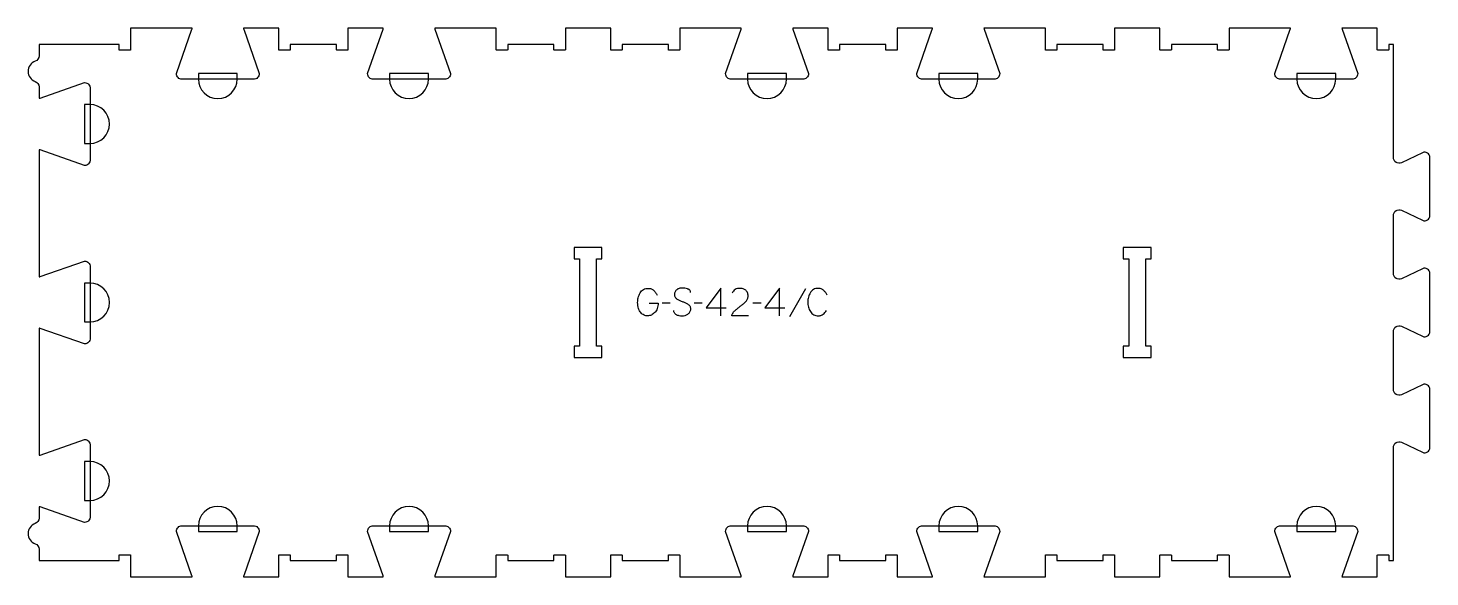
# Model space of a CAD drawing. Extents: x 0 to 1532, y 0 to 600.
import ezdxf

# ---------------------------------------------------------------- set-up
doc = ezdxf.new("R2010")
doc.units = 0
for name, color, linetype in [('1_ANYTOOL_1MMDEEP_LABELS_S', 2, 'CONTINUOUS'), ('3_ANYTOOL_CUTTHROUGH_INSID', 4, 'CONTINUOUS'), ('4_ANYTOOL_CUTTHROUGH_OUTSI', 5, 'CONTINUOUS'), ('5_ANYTOOL_HALF_MILL_9MM_IN', 3, 'CONTINUOUS')]:
    doc.layers.add(name, color=color, linetype=linetype)

msp = doc.modelspace()

# ---------------------------------------------------------------- linework, layer by layer
at = {"layer": '1_ANYTOOL_1MMDEEP_LABELS_S'}
for p, q in [((849.201323, 314.729001), (832.015608, 283.957572)), ((701.472751, 299.086144), (692.687037, 299.00043)), ((736.529894, 299.086144), (727.74418, 299.00043)), ((740.815608, 293.857572), (762.587037, 293.857572)), ((800.729894, 299.086144), (791.94418, 299.00043)), ((805.015608, 293.857572), (826.787037, 293.857572))]:
    msp.add_line(p, q, dxfattribs=at)
for points in [[(678.587037, 299.00043), (688.358466, 298.957572, -0.031732), (688.090355, 295.95017, -0.048764), (687.345966, 293.032572, -0.050291), (686.236253, 290.722065, -0.060119), (684.651323, 288.714715, -0.036578), (682.919303, 287.228299, -0.050793), (680.960251, 286.068287, -0.051881), (679.007234, 285.400542, -0.053919), (676.958466, 285.157572, -0.055881), (674.923318, 285.364516, -0.055271), (672.983466, 286.014715, -0.05403), (671.05749, 287.173909, -0.038531), (669.372751, 288.671858, -0.067281), (667.825038, 290.782872, -0.049165), (666.801323, 293.204001, -0.047412), (666.128396, 296.40792, -0.028075), (665.94418, 299.686144, -0.03109), (666.111706, 302.377723, -0.031496), (666.613823, 305.027215, -0.031425), (667.464695, 307.65546, -0.02824), (668.622751, 310.164715, -0.064555), (670.151555, 312.31624, -0.078906), (672.217394, 313.941501, -0.076878), (674.840995, 314.916051, -0.050594), (677.64418, 315.20043, -0.039946), (679.303741, 315.067633, -0.052714), (680.90668, 314.632572, -0.053511), (682.289877, 313.917238, -0.05153), (683.49418, 312.929001, -0.040443), (685.534404, 310.505859, -0.04035), (687.158466, 307.786144)], [(723.715608, 310.614715, 0.071867), (723.522495, 311.951322, 0.100684), (722.895966, 313.132572, 0.047558), (722.421412, 313.609023, 0.038563), (721.871412, 313.997751, 0.037928), (721.174224, 314.345219, 0.026634), (720.437037, 314.60043, 0.028461), (717.413704, 315.286412, 0.041577), (714.329894, 315.543287, 0.036938), (712.827534, 315.432147, 0.041531), (711.362037, 315.08793, 0.041583), (709.98466, 314.510721, 0.038125), (708.715608, 313.721858, 0.057611), (707.645456, 312.729954, 0.065808), (706.851323, 311.509358, 0.06469), (706.373827, 310.049803, 0.046778), (706.229894, 308.514715, 0.052235), (706.39225, 306.964873, 0.075448), (706.937037, 305.514715, 0.076671), (707.853129, 304.341663, 0.061023), (709.058466, 303.457572, 0.021951), (712.08732, 301.930227, 0.018213), (715.229894, 300.65043, -0.02405), (718.331379, 299.344967, -0.02981), (721.272751, 297.714715, -0.068439), (722.414053, 296.748785, -0.079282), (723.222751, 295.496858, -0.076308), (723.647751, 293.918176, -0.047772), (723.672751, 292.271858, -0.046243), (723.379517, 290.590899, -0.06359), (722.729894, 289.020072, -0.064671), (721.75707, 287.735883, -0.057073), (720.501323, 286.721858, -0.067522), (717.533014, 285.358948, -0.070793), (714.308466, 284.857572, -0.064027), (711.16945, 285.220088, -0.070447), (708.24418, 286.40043, -0.054374), (707.085763, 287.250062, -0.074742), (706.187037, 288.361144, -0.075199), (705.66403, 289.667522, -0.057737), (705.501323, 291.071858)], [(787.015608, 285.243287), (768.715608, 285.286144, -0.034491), (769.378387, 287.033476, -0.037732), (770.285251, 288.666501, -0.037744), (771.424546, 290.141137, -0.03482), (772.765608, 291.436144, -0.00859), (775.724833, 293.834727, -0.008791), (778.765608, 296.129001, 0.020588), (781.584897, 298.362444, 0.025206), (784.187037, 300.843287, 0.046908), (785.207632, 302.144529, 0.051091), (785.954894, 303.618287, 0.050722), (786.403627, 305.266461, 0.041139), (786.54418, 306.971858, 0.039396), (786.401535, 308.779444, 0.058519), (785.912037, 310.518287, 0.060358), (785.121479, 311.925403, 0.061397), (784.015608, 313.10043, 0.048006), (782.659651, 314.022389, 0.045901), (781.154894, 314.67543, 0.045216), (779.414833, 315.077989, 0.034258), (777.629894, 315.20043, 0.055622), (774.995324, 314.906442, 0.079896), (772.551323, 313.92543, 0.080617), (770.581935, 312.259729, 0.060287), (769.14418, 310.10043)], [(872.815608, 307.70043, 0.059291), (871.279448, 310.629846, 0.066881), (869.065608, 313.079001, 0.04529), (867.748623, 314.002878, 0.046757), (866.285251, 314.670072, 0.04633), (864.645339, 315.074404, 0.037303), (862.958466, 315.20043, 0.054828), (860.452825, 314.924844, 0.073548), (858.110251, 314.027215, 0.073729), (856.140929, 312.498982, 0.056205), (854.622751, 310.507572, 0.033355), (853.401582, 308.117697, 0.034965), (852.517394, 305.584358, 0.034911), (851.987367, 302.916351, 0.031589), (851.815608, 300.20043, 0.032085), (851.990112, 297.483801, 0.035383), (852.528108, 294.816501, 0.035431), (853.426597, 292.281344, 0.033598), (854.665608, 289.893287, 0.058628), (856.22781, 287.892402, 0.073381), (858.249537, 286.373644, 0.072539), (860.69551, 285.47259, 0.05208), (863.301323, 285.20043, 0.033243), (864.742698, 285.296366, 0.042283), (866.151323, 285.607572, 0.042766), (867.394019, 286.114662, 0.044269), (868.529894, 286.829001, 0.055485), (870.541689, 288.743902, 0.045948), (872.129894, 291.029001)]]:
    msp.add_lwpolyline(points, format="xyb", dxfattribs=at)
for points in [[(756.801323, 285.20043), (756.84418, 315.243287), (740.815608, 293.857572)], [(821.001323, 285.20043), (821.04418, 315.243287), (805.015608, 293.857572)]]:
    msp.add_lwpolyline(points, dxfattribs=at)
at = {"layer": '3_ANYTOOL_CUTTHROUGH_INSID'}
for points in [[(627, 360.000851), (596.5, 360.000851), (596.5, 347.500851), (602.5, 347.500851), (602.5, 252.000851), (596.5, 252.000851), (596.5, 239.500851), (627, 239.500851), (627, 252.000851), (621, 252.000851), (621, 347.500851), (627, 347.500851)], [(1227, 360.000851), (1196.5, 360.000851), (1196.5, 347.500851), (1202.5, 347.500851), (1202.5, 252.000851), (1196.5, 252.000851), (1196.5, 239.500851), (1227, 239.500851), (1227, 252.000851), (1221, 252.000851), (1221, 347.500851), (1227, 347.500851)]]:
    msp.add_lwpolyline(points, close=True, dxfattribs=at)
at = {"layer": '4_ANYTOOL_CUTTHROUGH_OUTSI'}
msp.add_lwpolyline([(61.667412, 59.614035), (13.383805, 76.513148, 0.061178), (12, 76.744563), (12, 64.345563, -0.317837), (7.833333, 58.453006, 0.707107), (7.833333, 36.296994, -0.317837), (12, 30.404437), (12, 18), (99.5, 18), (99.5, 23.75, -0.414214), (99.75, 24), (111.75, 24, -0.414214), (112, 23.75), (112, 0), (179.191563, 0, 0.061784), (178.956569, 1.39487), (162.061035, 49.667412, -0.084368), (162.047, 49.75, -0.414214), (168.297, 56), (246.297, 56, -0.414214), (252.547, 49.75, -0.084368), (252.532965, 49.667412), (235.633852, 1.383805, 0.061178), (235.402437, 0), (274, 0), (274, 23.75, -0.414214), (274.25, 24), (286.25, 24, -0.414214), (286.5, 23.75), (286.5, 18), (337, 18), (337, 23.75, -0.414214), (337.25, 24), (349.25, 24, -0.414214), (349.5, 23.75), (349.5, 0), (388.097563, 0, 0.061784), (387.862569, 1.39487), (370.967035, 49.667412, -0.084368), (370.953, 49.75, -0.414214), (377.203, 56), (455.203, 56, -0.414214), (461.453, 49.75, -0.084368), (461.438965, 49.667412), (444.539852, 1.383805, 0.061178), (444.308437, 0, 0.000012), (461.749993, 0.000426), (511.5, 0.000849), (511.5, 23.750851, -0.414214), (511.75, 24.000851), (523.75, 24.000851, -0.414214), (524, 23.750851), (524, 18.000851), (574.5, 18.000851), (574.5, 23.750851, -0.414214), (574.75, 24.000851), (586.75, 24.000851, -0.414214), (587, 23.750851), (587, 0.000851), (636.5, 0.000851), (636.5, 23.750851, -0.414214), (636.75, 24.000851), (648.75, 24.000851, -0.414214), (649, 23.750851), (649, 18.000851), (699.5, 18.000851), (699.5, 23.750851, -0.414214), (699.75, 24.000851), (711.75, 24.000851, -0.414214), (712, 23.750851), (712, 0.000851), (761.750012, 0.000851, 0.000024), (779.191563, 0, 0.061784), (778.956569, 1.39487), (762.061035, 49.667412, -0.084368), (762.047, 49.75, -0.414214), (768.297, 56), (846.297, 56, -0.414214), (852.547, 49.75, -0.084368), (852.532965, 49.667412), (835.633852, 1.383805, 0.061178), (835.402437, 0), (874, 0), (874, 23.75, -0.414214), (874.25, 24), (886.25, 24, -0.414214), (886.5, 23.75), (886.5, 18), (937, 18), (937, 23.75, -0.414214), (937.25, 24), (949.25, 24, -0.414214), (949.5, 23.75), (949.5, 0), (988.097563, 0, 0.061784), (987.862569, 1.39487), (970.967035, 49.667412, -0.084368), (970.953, 49.75, -0.414214), (977.203, 56), (1055.203, 56, -0.414214), (1061.453, 49.75, -0.084368), (1061.438965, 49.667412), (1044.539852, 1.383805, 0.061178), (1044.308437, 0, 0.000024), (1061.749988, 0.000851), (1111.5, 0.000851), (1111.5, 23.750851, -0.414214), (1111.75, 24.000851), (1123.75, 24.000851, -0.414214), (1124, 23.750851), (1124, 18.000851), (1174.5, 18.000851), (1174.5, 23.750851, -0.414214), (1174.75, 24.000851), (1186.75, 24.000851, -0.414214), (1187, 23.750851), (1187, 0.000851), (1236.5, 0.000851), (1236.5, 23.750851, -0.414214), (1236.75, 24.000851), (1248.75, 24.000851, -0.414214), (1249, 23.750851), (1249, 18.000851), (1299.5, 18.000851), (1299.5, 23.750851, -0.414214), (1299.75, 24.000851), (1311.75, 24.000851, -0.414214), (1312, 23.750851), (1312, 0.000851), (1379.191563, 0.000851, 0.061784), (1378.956569, 1.395722), (1362.061035, 49.668264, -0.084368), (1362.047, 49.750851, -0.414214), (1368.297, 56.000851), (1446.297, 56.000851, -0.414214), (1452.547, 49.750851, -0.084368), (1452.532965, 49.668264), (1435.633852, 1.384657, 0.061178), (1435.402437, 0.000851), (1474, 0.000851), (1474, 23.750851, -0.414214), (1474.25, 24.000851), (1486.25, 24.000851, -0.414214), (1486.5, 23.750851), (1486.5, 18.000851), (1491.5, 18.000851), (1491.5, 141.397834, -0.257375), (1494.413347, 146.682647, -0.257375), (1500.437359, 147.040582), (1523.27763, 136.162903, 0.551268), (1531.5, 141.354231), (1531.5, 204.747834, 0.257375), (1528.819721, 209.609862, 0.257375), (1523.27763, 209.939162), (1500.437359, 199.061483, -0.257375), (1494.413347, 199.419418, -0.257375), (1491.5, 204.704231), (1491.5, 268.097653, -0.551268), (1500.437359, 273.740401), (1523.27763, 262.862722, 0.551268), (1531.5, 268.05405), (1531.5, 331.447653, 0.257375), (1528.819721, 336.309681, 0.257375), (1523.27763, 336.638981), (1500.437359, 325.761302, -0.257375), (1494.413347, 326.119237, -0.257375), (1491.5, 331.40405), (1491.5, 394.797472, -0.257375), (1494.413347, 400.082285, -0.257375), (1500.437359, 400.44022), (1523.27763, 389.562541, 0.551268), (1531.5, 394.753869), (1531.5, 458.147472, 0.257375), (1528.819721, 463.0095, 0.257375), (1523.27763, 463.3388), (1500.437359, 452.461121, -0.257375), (1494.413347, 452.819056, -0.257375), (1491.5, 458.103869), (1491.5, 581.500851), (1486.5, 581.500851), (1486.5, 575.750851, -0.414214), (1486.25, 575.500851), (1474.25, 575.500851, -0.414214), (1474, 575.750851), (1474, 599.500851), (1435.402437, 599.500851, 0.061784), (1435.637431, 598.105981), (1452.532965, 549.833439, -0.084368), (1452.547, 549.750851, -0.414214), (1446.297, 543.500851), (1368.297, 543.500851, -0.414214), (1362.047, 549.750851, -0.084368), (1362.061035, 549.833439), (1378.960148, 598.117046, 0.061178), (1379.191563, 599.500851), (1361.75, 599.500851), (1312, 599.500851), (1312, 575.750851, -0.414214), (1311.75, 575.500851), (1299.75, 575.500851, -0.414214), (1299.5, 575.750851), (1299.5, 581.500851), (1249, 581.500851), (1249, 575.750851, -0.414214), (1248.75, 575.500851), (1236.75, 575.500851, -0.414214), (1236.5, 575.750851), (1236.5, 599.500851), (1187, 599.500851), (1187, 575.750851, -0.414214), (1186.75, 575.500851), (1174.75, 575.500851, -0.414214), (1174.5, 575.750851), (1174.5, 581.500851), (1124, 581.500851), (1124, 575.750851, -0.414214), (1123.75, 575.500851), (1111.75, 575.500851, -0.414214), (1111.5, 575.750851), (1111.5, 599.500849), (1061.750007, 599.500426, -0.000012), (1044.308437, 599.5, 0.061784), (1044.543431, 598.10513), (1061.438965, 549.832588, -0.084368), (1061.453, 549.75, -0.414214), (1055.203, 543.5), (977.203, 543.5, -0.414214), (970.953, 549.75, -0.084368), (970.967035, 549.832588), (987.866148, 598.116195, 0.061178), (988.097563, 599.5), (949.5, 599.5), (949.5, 575.75, -0.414214), (949.25, 575.5), (937.25, 575.5, -0.414214), (937, 575.75), (937, 581.5), (886.5, 581.5), (886.5, 575.75, -0.414214), (886.25, 575.5), (874.25, 575.5, -0.414214), (874, 575.75), (874, 599.5), (835.402437, 599.5, 0.061784), (835.637431, 598.10513), (852.532965, 549.832588, -0.084368), (852.547, 549.75, -0.414214), (846.297, 543.5), (768.297, 543.5, -0.414214), (762.047, 549.75, -0.084368), (762.061035, 549.832588), (778.960148, 598.116195, 0.061178), (779.191563, 599.5), (761.749998, 599.5), (712, 599.500847), (712, 575.750851, -0.414214), (711.75, 575.500851), (699.75, 575.500851, -0.414214), (699.5, 575.750851), (699.5, 581.500851), (649, 581.500851), (649, 575.750851, -0.414214), (648.75, 575.500851), (636.75, 575.500851, -0.414214), (636.5, 575.750851), (636.5, 599.500851), (587, 599.500851), (587, 575.750851, -0.414214), (586.75, 575.500851), (574.75, 575.500851, -0.414214), (574.5, 575.750851), (574.5, 581.500851), (524, 581.500851), (524, 575.750851, -0.414214), (523.75, 575.500851), (511.75, 575.500851, -0.414214), (511.5, 575.750851), (511.5, 599.500847), (461.750002, 599.5), (444.308437, 599.5, 0.061784), (444.543431, 598.10513), (461.438965, 549.832588, -0.084368), (461.453, 549.75, -0.414214), (455.203, 543.5), (377.203, 543.5, -0.414214), (370.953, 549.75, -0.084368), (370.967035, 549.832588), (387.866148, 598.116195, 0.061178), (388.097563, 599.5), (349.5, 599.5), (349.5, 575.75, -0.414214), (349.25, 575.5), (337.25, 575.5, -0.414214), (337, 575.75), (337, 581.5), (286.5, 581.5), (286.5, 575.75, -0.414214), (286.25, 575.5), (274.25, 575.5, -0.414214), (274, 575.75), (274, 599.5), (235.402437, 599.5, 0.061784), (235.637431, 598.10513), (252.532965, 549.832588, -0.084368), (252.547, 549.75, -0.414214), (246.297, 543.5), (168.297, 543.5, -0.414214), (162.047, 549.75, -0.084368), (162.061035, 549.832588), (178.960148, 598.116195, 0.061178), (179.191563, 599.5), (112, 599.5), (112, 575.75, -0.414214), (111.75, 575.5), (99.75, 575.5, -0.414214), (99.5, 575.75), (99.5, 581.5), (12, 581.5), (12, 569.095563, -0.317837), (7.833333, 563.203006, 0.707107), (7.833333, 541.046994, -0.317837), (12, 535.154437), (12, 522.755437, 0.061784), (13.39487, 522.990431), (61.667412, 539.885965, -0.084368), (61.75, 539.9, -0.414214), (68, 533.65), (68, 455.65, -0.414214), (61.75, 449.4, -0.084368), (61.667412, 449.414035), (13.383805, 466.313148, 0.061178), (12, 466.544563), (12, 327.855437, 0.061784), (13.39487, 328.090431), (61.667412, 344.985965, -0.084368), (61.75, 345, -0.414214), (68, 338.75), (68, 260.75, -0.414214), (61.75, 254.5, -0.084368), (61.667412, 254.514035), (13.383805, 271.413148, 0.061178), (12, 271.644563), (12, 132.955437, 0.061784), (13.39487, 133.190431), (61.667412, 150.085965, -0.084368), (61.75, 150.1, -0.414214), (68, 143.85), (68, 65.85, -0.414214), (61.75, 59.6, -0.084368)], format="xyb", close=True, dxfattribs=at)
at = {"layer": '5_ANYTOOL_HALF_MILL_9MM_IN'}
for points in [[(186.047, 544), (186.047, 543.75, 1), (228.547, 543.75), (228.547, 550), (186.047, 550)], [(394.953, 544), (394.953, 543.75, 1), (437.453, 543.75), (437.453, 550), (394.953, 550)], [(786.047002, 543.74, 0.999765), (828.547, 543.75), (828.547, 550), (786.047, 550)], [(994.953002, 543.74, 0.999765), (1037.453, 543.75), (1037.453, 550), (994.953, 550)], [(1386.047002, 543.740851, 0.999765), (1428.547, 543.750851), (1428.547, 550.000851), (1386.047, 550.000851)], [(67.5, 473.4), (67.75, 473.4, 1), (67.75, 515.9), (61.5, 515.9), (61.5, 473.4)], [(67.5, 278.5), (67.75, 278.5, 1), (67.75, 321), (61.5, 321), (61.5, 278.5)], [(67.5, 83.6), (67.75, 83.6, 1), (67.75, 126.1), (61.5, 126.1), (61.5, 83.6)], [(228.547, 55.75, 1), (186.047, 55.75), (186.047, 49.5), (228.547, 49.5)], [(437.453, 55.75, 1), (394.953, 55.75), (394.953, 49.5), (437.453, 49.5)], [(828.547, 55.75, 1), (786.047, 55.75), (786.047, 49.5), (828.547, 49.5)], [(1037.453, 55.75, 1), (994.953, 55.75), (994.953, 49.5), (1037.453, 49.5)], [(1428.547, 55.750851, 1), (1386.047, 55.750851), (1386.047, 49.500851), (1428.547, 49.500851)]]:
    msp.add_lwpolyline(points, format="xyb", close=True, dxfattribs=at)

doc.saveas('drawing.dxf')
